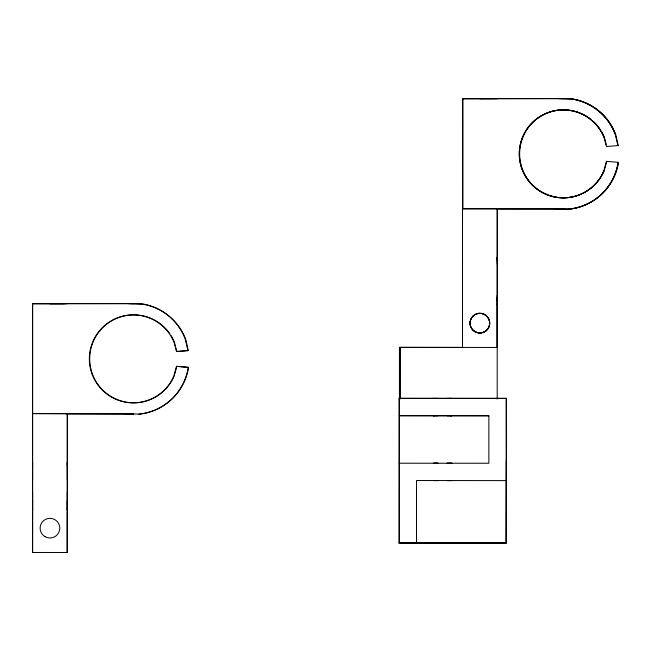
<?xml version="1.0" encoding="UTF-8"?>
<svg xmlns="http://www.w3.org/2000/svg" width="651" height="651" viewBox="0 0 651 651"><rect width="100%" height="100%" fill="white"/><g stroke="black" fill="none" stroke-linecap="round" stroke-linejoin="round"><path stroke-width="0.98" d="M64.433 303.74L32.615 303.659L32.583 552.479L67.338 552.487L67.354 413.613L32.566 413.605L133.317 414.003A55.595 55.595 0 0 1 128.475 413.792M32.607 508.854L32.566 502.694M67.273 552.463L67.281 413.588M67.33 508.854L67.289 502.694M399.136 543.072L399.242 398.29L506.291 398.314L506.193 543.048L399.136 542.967L506.323 542.804L506.348 460.46L506.193 542.999L399.136 542.967M399.161 463.219L488.852 463.243L488.868 415.737L399.177 415.712L488.868 415.794M399.275 542.6L399.242 398.29M399.437 398.347L399.437 347.374L400.031 347.414L400.015 399.055M399.974 398.29L399.991 347.357L462.519 347.431L462.535 98.626L462.487 347.382M416.502 543.024L416.518 480.528L506.209 480.609M462.934 208.898L462.951 98.683M497.201 399.087L497.218 208.564M32.607 463.024L32.574 462.194L32.615 469.159M462.527 304.627L462.527 303.822M497.258 257.999L497.226 257.169L497.266 260.367M497.25 304.644L497.242 303.83M554.147 208.678L568.64 209.174A55.555 55.555 0 0 0 618.068 163.002L618.084 162.392M175.86 347.74L176.836 351.467L188.302 350.547L185.698 339.309A55.555 55.555 0 0 0 142.797 304.025L128.304 303.529L32.583 303.659L32.55 552.463L32.591 500.399M67.322 303.732L49.997 303.789M174.509 374.854L176.836 366.293L188.505 367.319L188.481 367.929A55.555 55.555 0 0 1 139.07 414.109L125.228 413.727M462.535 98.626L558.257 98.513L572.75 99.009A55.555 55.555 0 0 1 615.651 134.301L618.255 145.539L606.423 146.532L603.965 137.215A43.975 43.975 0 0 0 536.636 118.881A43.975 43.975 0 0 0 536.359 188.66A43.975 43.975 0 0 0 603.835 170.871L606.423 161.358L618.45 162.319L618.426 162.929A55.555 55.555 0 0 1 569.007 209.093L555.523 208.637M606.781 161.285L604.193 170.798A43.975 43.975 0 0 1 598.993 179.953M479.95 98.757L497.283 98.635L462.568 98.626M434.559 398.388L433.322 398.396L437.952 398.396M450.598 398.404L451.835 398.396L447.204 398.388M434.559 415.753L433.314 415.753L437.944 415.761M450.59 415.761L451.835 415.761L447.204 415.753M434.656 542.633L433.42 542.633L506.323 542.625M450.695 542.641L451.932 542.641L447.302 542.633M462.592 98.757L563.636 98.7M496.55 208.898L563.62 208.914A55.595 55.595 0 0 1 558.778 208.702M462.568 208.971L462.503 208.556L462.568 208.971L563.253 208.987A55.595 55.595 0 0 1 557.451 208.678M133.683 303.716L32.615 303.659M399.177 398.412L506.234 398.445M66.614 413.93L133.683 413.93A55.595 55.595 0 0 1 129.809 413.792M447.188 480.568L451.81 480.568L447.188 480.56M67.313 500.407L67.305 552.463M436.129 542.633L438.042 542.633M462.934 208.572L462.503 208.572L497.291 208.58L497.25 347.463L399.437 347.374M32.566 413.588L32.998 413.605M497.201 295.383L497.218 347.406M462.479 295.367L462.495 347.431M127.938 303.602L142.431 304.098A55.555 55.555 0 0 1 185.34 339.383L187.944 350.62L176.478 351.54L174.02 342.223A43.975 43.975 0 0 0 106.683 323.905A43.975 43.975 0 0 0 106.422 393.684A43.975 43.975 0 0 0 173.89 375.879L176.478 366.367L188.147 367.392L188.123 368.002A55.555 55.555 0 0 1 138.704 414.182M557.899 98.586L572.392 99.082A55.555 55.555 0 0 1 615.285 134.375L617.889 145.612M606.293 144.595L604.331 137.133A43.975 43.975 0 0 0 601.809 131.966M175.363 345.876L174.378 342.149A43.975 43.975 0 0 0 170.863 335.322M506.291 398.314L506.413 460.623M497.226 257.975L497.266 264.135M462.544 260.359L462.503 257.161L462.544 264.127M67.297 465.375L67.297 462.194L67.338 479.803M32.583 462.999L32.583 465.375M497.209 297.67L497.242 301.462M462.487 297.662L462.527 301.454M67.322 492.083L67.322 502.718M32.583 469.143L32.615 479.795M32.599 492.075L32.599 502.71M598.415 180.718A43.975 43.975 0 0 1 539.858 190.8A43.975 43.975 0 0 1 524.706 133.341A43.975 43.975 0 0 1 580.619 113.241M581.498 113.616A43.975 43.975 0 0 1 590.538 119.019M593.468 121.493A43.975 43.975 0 0 1 600.808 130.314M603.965 137.215A43.975 43.975 0 0 0 536.636 118.881A43.975 43.975 0 0 0 536.359 188.66A43.975 43.975 0 0 0 603.835 170.871M572.392 99.082A55.555 55.555 0 0 1 615.285 134.383M618.068 162.994A55.555 55.555 0 0 1 568.64 209.166M174.248 375.806A43.975 43.975 0 0 1 120.305 400.715A43.975 43.975 0 0 1 90.79 349.139A43.975 43.975 0 0 1 139.591 315.247M140.535 315.377A43.975 43.975 0 0 1 169.797 333.727M32.574 508.838L32.607 509.66L32.566 508.838M67.289 508.838L67.33 509.668L67.289 508.838M433.615 463.203L437.928 463.211L433.615 463.203M451.818 463.211L447.188 463.211L451.818 463.211M433.615 480.56L437.928 480.568L433.615 480.56M474.945 331.668A9.838 9.838 0 0 0 489.698 323.156A9.838 9.838 0 0 0 474.945 314.612A9.838 9.838 0 0 0 474.945 331.652A9.838 9.838 0 0 0 489.698 323.132A9.838 9.838 0 0 0 474.945 314.628A9.838 9.838 0 0 0 474.945 331.668A9.838 9.838 0 0 0 489.723 323.156A9.838 9.838 0 0 0 474.97 314.628A9.838 9.838 0 0 0 474.97 331.668M45.025 536.676A9.838 9.838 0 0 0 59.786 528.164A9.838 9.838 0 0 0 45.033 519.644A9.838 9.838 0 0 0 45.025 536.676"/></g></svg>
